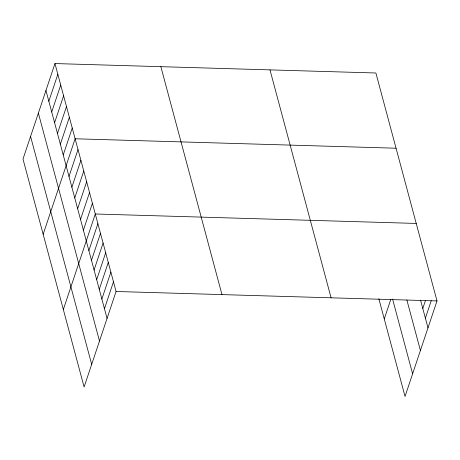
<?xml version="1.0" encoding="UTF-8"?>
<svg xmlns="http://www.w3.org/2000/svg" width="460" height="460" viewBox="0 0 460 460"><rect width="100%" height="100%" fill="white"/><g stroke="black" fill="none" stroke-linecap="round" stroke-linejoin="round"><path stroke-width="0.69" d="M54.958 63.56L23 159.074L84.111 387.004L116.07 291.49L54.958 63.56L375.889 72.996L437 300.926L405.041 396.44L378.862 298.799M48.829 101.24L57.839 74.301M51.71 111.987L60.72 85.048M54.59 122.728L63.601 95.795M57.471 133.475L66.481 106.542M60.352 144.221L69.362 117.283M63.233 154.968L72.243 128.029M43.165 234.289L75.124 138.776L396.054 148.218M68.994 176.456L78.004 149.523M71.875 187.203L80.885 160.264M74.756 197.949L83.766 171.011M77.636 208.69L86.652 181.757M80.517 219.437L89.533 192.504M83.398 230.184L92.414 203.245M63.336 309.505L95.295 213.992L416.219 223.433M88.878 250.614L97.888 223.681M91.477 260.302L100.487 233.364M94.07 269.991L103.086 243.052M96.669 279.674L105.685 252.741M99.268 289.363L108.278 262.43M101.867 299.052L110.877 272.113M104.46 308.735L113.476 281.802M384.261 318.947L390.781 299.46M422.792 308.487L425.494 300.409M425.391 318.176L431.25 300.667M116.07 291.49L437 300.926M420.566 300.184L427.99 327.865M406.87 299.983L420.417 350.497M392.575 299.08L412.614 373.813M269.98 69.885L331.091 297.815M160.862 66.671L221.979 294.601M45.948 90.493L107.059 318.423M38.375 113.126L99.486 341.055M30.573 136.442L91.684 364.372"/></g></svg>
